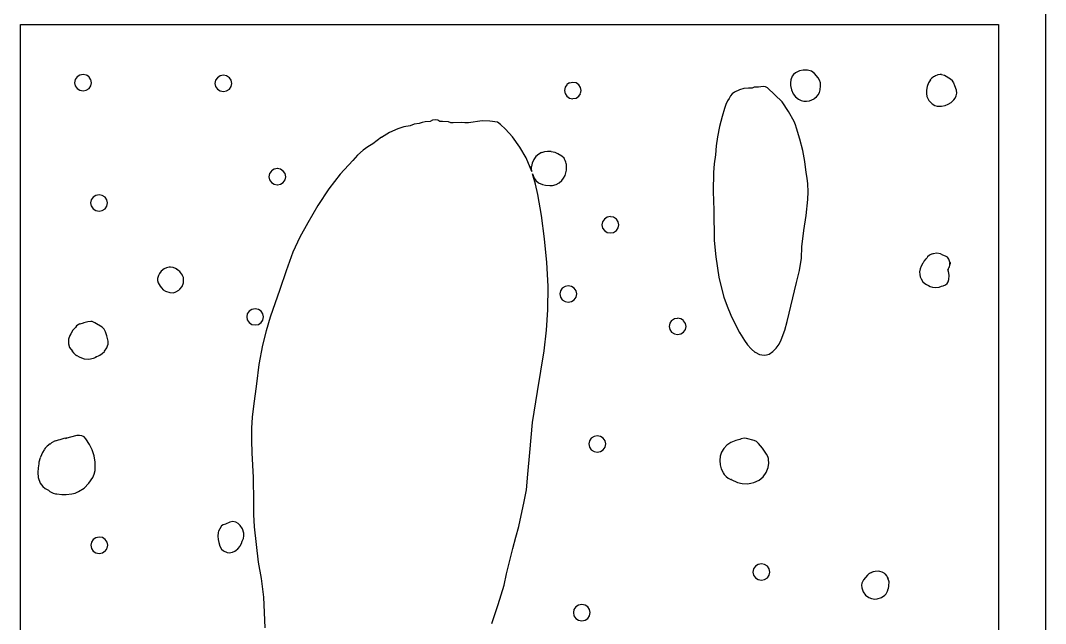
# Model space of a CAD drawing. Extents: x -1 to 598, y -1077 to 3722.
# Drawn here: x 248.6 to 551, y 2153.8 to 2331.7 of the extents above; entities that cross this region are included whole.
import ezdxf

# ---------------------------------------------------------------- set-up
doc = ezdxf.new("R2010")
doc.units = 0

msp = doc.modelspace()

# ---------------------------------------------------------------- linework, layer by layer
at = {"layer": 'Calque_1'}
for p, q in [((550.999, 2343.44), (550.999, 1528.05)), ((248.561, 1534.85), (248.561, 2330.5)), ((248.561, 2330.5), (537.122, 2330.5)), ((537.122, 2330.5), (537.122, 2240.99)), ((478.448, 2316.85), (477.239, 2316.27)), ((479.485, 2317.03), (478.451, 2316.84)), ((480.731, 2317.03), (479.485, 2317.05)), ((479.485, 2317.03), (479.485, 2317.03)), ((481.909, 2316.79), (480.731, 2317.03)), ((482.832, 2316.05), (481.909, 2316.79)), ((264.729, 2314.28), (264.534, 2313.35)), ((265.266, 2315.05), (264.731, 2314.28)), ((266.057, 2315.58), (265.266, 2315.05)), ((267.028, 2315.76), (266.057, 2315.57)), ((267.983, 2315.58), (267.028, 2315.74)), ((268.793, 2315.05), (267.986, 2315.58)), ((269.335, 2314.25), (268.793, 2315.04)), ((269.523, 2313.36), (269.335, 2314.26)), ((306.112, 2314.07), (305.921, 2313.14)), ((306.652, 2314.84), (306.112, 2314.07)), ((307.461, 2315.37), (306.652, 2314.84)), ((308.416, 2315.55), (307.461, 2315.36)), ((309.372, 2315.37), (308.416, 2315.55)), ((310.181, 2314.84), (309.372, 2315.37)), ((310.721, 2314.07), (310.181, 2314.83)), ((310.911, 2313.14), (310.721, 2314.06)), ((475.821, 2314.2), (475.712, 2313.3)), ((476.265, 2315.26), (475.821, 2314.2)), ((476.678, 2315.79), (476.265, 2315.26)), ((477.242, 2316.27), (476.678, 2315.79)), ((483.925, 2314.78), (482.832, 2316.05)), ((484.322, 2314.15), (483.925, 2314.78)), ((484.592, 2313.36), (484.322, 2314.15)), ((517.056, 2314.25), (516.445, 2313.29)), ((517.426, 2314.73), (516.929, 2314.17)), ((516.929, 2314.18), (517.059, 2314.26)), ((517.987, 2315.13), (517.426, 2314.73)), ((518.207, 2315.23), (517.987, 2315.12)), ((518.588, 2315.42), (518.207, 2315.23)), ((519.003, 2315.58), (518.588, 2315.42)), ((519.207, 2315.68), (519.003, 2315.57)), ((519.903, 2315.76), (519.207, 2315.68)), ((520.337, 2315.76), (519.903, 2315.76)), ((520.342, 2315.76), (520.337, 2315.76)), ((521.181, 2315.47), (520.342, 2315.73)), ((522.94, 2314.41), (521.181, 2315.47)), ((523.52, 2313.91), (522.94, 2314.41)), ((523.911, 2313.28), (523.52, 2313.91)), ((264.535, 2313.36), (264.731, 2312.41)), ((264.731, 2312.4), (265.266, 2311.63)), ((265.266, 2311.64), (266.057, 2311.14)), ((266.057, 2311.13), (267.028, 2310.94)), ((267.028, 2310.95), (267.983, 2311.13)), ((267.983, 2311.13), (268.793, 2311.63)), ((268.793, 2311.66), (269.335, 2312.42)), ((269.335, 2312.43), (269.525, 2313.35)), ((305.921, 2313.14), (306.112, 2312.21)), ((306.112, 2312.22), (306.654, 2311.45)), ((306.652, 2311.45), (307.461, 2310.92)), ((307.461, 2310.92), (308.416, 2310.73)), ((308.416, 2310.74), (309.372, 2310.92)), ((309.372, 2310.92), (310.181, 2311.45)), ((310.181, 2311.45), (310.724, 2312.21)), ((310.724, 2312.22), (310.911, 2313.14)), ((409.236, 2312.01), (409.04, 2311.06)), ((409.04, 2311.05), (409.236, 2310.12)), ((409.77, 2312.77), (409.236, 2312)), ((410.564, 2313.28), (409.77, 2312.78)), ((411.535, 2313.46), (410.564, 2313.27)), ((412.49, 2313.28), (411.535, 2313.46)), ((413.3, 2312.75), (412.49, 2313.28)), ((413.84, 2311.98), (413.3, 2312.74)), ((414.03, 2311.05), (413.84, 2311.97)), ((413.84, 2310.13), (414.03, 2311.05)), ((460.74, 2311.27), (459.261, 2310.53)), ((462.007, 2311.69), (460.742, 2311.27)), ((463.34, 2311.79), (462.007, 2311.68)), ((463.909, 2311.71), (463.34, 2311.79)), ((464.473, 2311.71), (463.909, 2311.71)), ((464.994, 2312.01), (464.473, 2311.72)), ((466.365, 2312.01), (464.994, 2312.01)), ((467.682, 2312.19), (466.365, 2312)), ((468.397, 2312.14), (467.682, 2312.19)), ((467.682, 2312.19), (467.682, 2312.19)), ((468.963, 2311.87), (468.397, 2312.13)), ((473.31, 2307.75), (468.963, 2311.88)), ((475.712, 2313.3), (475.76, 2312.53)), ((475.76, 2312.54), (476.043, 2311.24)), ((476.043, 2311.24), (476.588, 2310.07)), ((484.324, 2310.5), (484.544, 2311.21)), ((484.544, 2311.21), (484.65, 2312.4)), ((484.65, 2312.4), (484.592, 2313.35)), ((516.048, 2312.27), (515.86, 2311.18)), ((515.86, 2311.19), (515.884, 2310.1)), ((516.447, 2313.3), (516.048, 2312.27)), ((524.295, 2312.48), (523.911, 2313.27)), ((524.755, 2311.13), (524.295, 2312.48)), ((524.827, 2310.23), (524.753, 2311.13)), ((409.236, 2310.13), (409.77, 2309.36)), ((409.77, 2309.36), (410.564, 2308.83)), ((410.564, 2308.83), (411.535, 2308.64)), ((411.535, 2308.65), (412.49, 2308.83)), ((412.49, 2308.83), (413.3, 2309.36)), ((413.3, 2309.36), (413.84, 2310.12)), ((457.149, 2307.98), (456.641, 2306.92)), ((457.67, 2308.65), (457.149, 2307.99)), ((458.049, 2309.47), (457.67, 2308.65)), ((458.567, 2310.05), (458.049, 2309.47)), ((459.261, 2310.52), (458.567, 2310.04)), ((475.122, 2304.86), (473.31, 2307.74)), ((476.588, 2310.07), (477.218, 2309.22)), ((477.218, 2309.23), (478.091, 2308.54)), ((478.091, 2308.54), (478.879, 2308.14)), ((478.879, 2308.14), (479.694, 2307.93)), ((479.694, 2307.93), (480.512, 2307.88)), ((480.512, 2307.88), (481.316, 2308.01)), ((481.316, 2308.01), (482.785, 2308.64)), ((482.785, 2308.65), (483.406, 2309.15)), ((483.406, 2309.15), (483.925, 2309.78)), ((483.925, 2309.78), (484.324, 2310.49)), ((515.884, 2310.13), (515.913, 2309.92)), ((515.884, 2310.13), (515.884, 2310.13)), ((515.884, 2310.13), (515.884, 2310.13)), ((515.913, 2309.92), (515.955, 2309.68)), ((515.955, 2309.68), (516.016, 2309.36)), ((516.016, 2309.39), (516.008, 2309.25)), ((516.008, 2309.25), (516.262, 2308.66)), ((516.262, 2308.67), (516.604, 2308.14)), ((516.604, 2308.14), (516.873, 2307.82)), ((516.873, 2307.83), (517.143, 2307.51)), ((523.141, 2307.56), (523.943, 2308.3)), ((523.943, 2308.28), (524.329, 2308.81)), ((524.329, 2308.8), (524.655, 2309.46)), ((524.655, 2309.47), (524.827, 2310.24)), ((456.26, 2305.74), (455.638, 2303.41)), ((456.641, 2306.93), (456.26, 2305.74)), ((476.853, 2301.93), (475.122, 2304.86)), ((517.143, 2307.51), (517.575, 2307.08)), ((517.575, 2307.08), (518.342, 2306.63)), ((518.342, 2306.63), (519.072, 2306.39)), ((519.072, 2306.4), (520.345, 2306.42)), ((520.345, 2306.42), (521.366, 2306.66)), ((521.366, 2306.66), (522.282, 2307.03)), ((522.282, 2307.03), (523.141, 2307.56)), ((367.061, 2301.63), (366.199, 2301.34)), ((367.948, 2301.85), (367.061, 2301.64)), ((369.395, 2301.87), (367.948, 2301.84)), ((370.125, 2302.27), (369.395, 2301.87)), ((370.956, 2302.43), (370.125, 2302.27)), ((370.953, 2302.45), (370.956, 2302.45)), ((371.654, 2302.27), (370.956, 2302.43)), ((372.276, 2301.93), (371.654, 2302.27)), ((373.049, 2301.93), (372.274, 2301.9)), ((374.89, 2301.77), (373.049, 2301.93)), ((375.584, 2301.53), (374.89, 2301.77)), ((378.576, 2301.63), (376.213, 2301.47)), ((379.642, 2301.55), (378.576, 2301.63)), ((384.767, 2302.14), (380.703, 2301.53)), ((387.077, 2302), (384.767, 2302.13)), ((389.35, 2301.69), (387.077, 2302)), ((390.239, 2301), (389.347, 2301.68)), ((455.638, 2303.41), (454.816, 2300.42)), ((477.228, 2300.95), (476.853, 2301.93)), ((357.393, 2298.64), (355.049, 2297.23)), ((359.867, 2299.78), (357.393, 2298.64)), ((361.696, 2300.34), (359.867, 2299.78)), ((363.505, 2300.68), (361.696, 2300.33)), ((364.733, 2301.13), (363.505, 2300.68)), ((366.199, 2301.34), (364.733, 2301.15)), ((376.213, 2301.48), (375.584, 2301.53)), ((380.703, 2301.5), (379.642, 2301.55)), ((391.617, 2299.65), (390.239, 2301)), ((393.694, 2297.37), (391.617, 2299.64)), ((454.816, 2300.42), (454.175, 2297.37)), ((477.514, 2299.91), (477.228, 2300.94)), ((478.49, 2296.69), (477.514, 2299.91)), ((355.049, 2297.24), (352.496, 2295.33)), ((395.89, 2294.38), (393.697, 2297.37)), ((454.173, 2297.37), (453.855, 2294.72)), ((479.356, 2293.33), (478.49, 2296.69)), ((349.71, 2293.49), (348.022, 2292.01)), ((351.073, 2294.46), (349.71, 2293.48)), ((352.496, 2295.34), (351.073, 2294.46)), ((397.758, 2291.18), (395.89, 2294.38)), ((402.277, 2292.72), (401.497, 2292.29)), ((402.836, 2292.82), (402.277, 2292.71)), ((403.19, 2292.93), (402.836, 2292.82)), ((404.063, 2293.04), (403.19, 2292.93)), ((404.063, 2293.04), (404.063, 2293.04)), ((404.063, 2293.04), (404.063, 2293.04)), ((405.177, 2293.01), (404.063, 2293.03)), ((406.341, 2292.74), (405.177, 2293)), ((407.135, 2292.37), (406.341, 2292.74)), ((453.855, 2294.73), (453.606, 2292.06)), ((480.017, 2290.1), (479.356, 2293.33)), ((346.638, 2290.42), (342.931, 2286.34)), ((348.022, 2292), (346.638, 2290.41)), ((399.422, 2287.16), (397.758, 2291.2)), ((399.552, 2289.65), (399.314, 2288.59)), ((399.999, 2290.65), (399.552, 2289.64)), ((400.65, 2291.55), (399.999, 2290.65)), ((401.497, 2292.29), (400.65, 2291.55)), ((408.312, 2291.71), (407.135, 2292.37)), ((408.955, 2291.13), (408.312, 2291.71)), ((409.114, 2290.81), (408.955, 2291.13)), ((409.283, 2290.44), (409.114, 2290.81)), ((409.453, 2289.91), (409.283, 2290.41)), ((409.559, 2289.52), (409.45, 2289.91)), ((409.625, 2289.25), (409.559, 2289.51)), ((453.606, 2292.06), (453.276, 2289.44)), ((480.395, 2286.84), (480.017, 2290.09)), ((322.04, 2286.53), (321.849, 2285.6)), ((322.58, 2287.29), (322.04, 2286.52)), ((323.389, 2287.82), (322.58, 2287.32)), ((324.344, 2288.01), (323.389, 2287.82)), ((325.313, 2287.82), (324.342, 2288)), ((326.106, 2287.29), (325.313, 2287.82)), ((326.641, 2286.53), (326.106, 2287.29)), ((326.837, 2285.6), (326.641, 2286.52)), ((399.314, 2288.72), (399.28, 2288.64)), ((399.28, 2288.64), (399.28, 2287.82)), ((399.28, 2287.82), (399.33, 2287.45)), ((399.28, 2287.82), (399.28, 2287.82)), ((399.28, 2287.82), (399.28, 2287.82)), ((399.314, 2288.56), (399.314, 2288.72)), ((399.33, 2287.45), (399.343, 2287.47)), ((399.343, 2287.48), (399.375, 2287.34)), ((399.375, 2287.35), (399.422, 2287.16)), ((399.642, 2286.45), (400.155, 2285.18)), ((400.513, 2283.43), (399.642, 2286.44)), ((409.238, 2285.97), (409.691, 2287.58)), ((409.691, 2287.58), (409.625, 2289.24)), ((453.04, 2286.82), (452.974, 2281.26)), ((453.276, 2289.44), (453.04, 2286.82)), ((480.689, 2285.2), (480.393, 2286.84)), ((321.849, 2285.6), (322.037, 2284.67)), ((322.04, 2284.67), (322.58, 2283.9)), ((322.58, 2283.91), (323.389, 2283.4)), ((325.315, 2283.4), (326.106, 2283.9)), ((326.106, 2283.91), (326.644, 2284.67)), ((326.641, 2284.67), (326.837, 2285.59)), ((342.931, 2286.34), (339.502, 2282.03)), ((400.155, 2285.18), (400.658, 2284.49)), ((401.211, 2280.36), (400.513, 2283.43)), ((400.658, 2284.49), (401.402, 2283.85)), ((401.402, 2283.85), (402.589, 2283.32)), ((406.585, 2283.33), (407.503, 2283.83)), ((407.503, 2283.83), (408.241, 2284.46)), ((408.241, 2284.46), (408.818, 2285.2)), ((408.818, 2285.2), (409.238, 2285.97)), ((480.917, 2283.54), (480.692, 2285.2)), ((480.956, 2281.18), (480.917, 2283.53)), ((323.387, 2283.4), (324.342, 2283.21)), ((324.344, 2283.19), (325.315, 2283.4)), ((339.505, 2282.03), (336.277, 2277.11)), ((402.589, 2283.33), (403.508, 2283.14)), ((403.508, 2283.14), (404.733, 2283.03)), ((404.733, 2283.03), (405.516, 2283.06)), ((405.516, 2283.06), (406.585, 2283.35)), ((452.974, 2281.26), (453.088, 2275.7)), ((480.853, 2278.85), (480.956, 2281.18)), ((269.428, 2278.8), (269.237, 2277.87)), ((269.237, 2277.87), (269.428, 2276.97)), ((269.97, 2279.59), (269.428, 2278.79)), ((270.777, 2280.12), (269.967, 2279.59)), ((271.732, 2280.28), (270.777, 2280.12)), ((272.703, 2280.1), (271.732, 2280.28)), ((273.497, 2279.59), (272.703, 2280.09)), ((274.031, 2278.83), (273.497, 2279.59)), ((274.227, 2277.87), (274.031, 2278.82)), ((274.031, 2276.95), (274.227, 2277.87)), ((402.246, 2274.2), (401.211, 2280.36)), ((480.348, 2274.2), (480.853, 2278.85)), ((269.428, 2276.98), (269.967, 2276.18)), ((269.97, 2276.18), (270.777, 2275.68)), ((270.777, 2275.68), (271.732, 2275.49)), ((271.732, 2275.49), (272.703, 2275.67)), ((272.703, 2275.68), (273.497, 2276.18)), ((273.497, 2276.18), (274.031, 2276.95)), ((336.277, 2277.11), (333.314, 2272.03)), ((453.088, 2275.71), (453.228, 2266.79)), ((333.314, 2272.03), (330.959, 2267.77)), ((403.156, 2267.29), (402.246, 2274.19)), ((420.121, 2271.42), (420.317, 2270.46)), ((420.319, 2272.35), (420.123, 2271.42)), ((420.854, 2273.11), (420.319, 2272.34)), ((421.645, 2273.64), (420.854, 2273.11)), ((422.616, 2273.83), (421.645, 2273.64)), ((423.571, 2273.64), (422.616, 2273.82)), ((424.381, 2273.11), (423.571, 2273.64)), ((424.923, 2272.35), (424.381, 2273.11)), ((425.111, 2271.42), (424.923, 2272.34)), ((424.923, 2270.49), (425.111, 2271.41)), ((479.644, 2269.78), (480.348, 2274.2)), ((420.317, 2270.47), (420.854, 2269.73)), ((420.854, 2269.73), (421.645, 2269.2)), ((421.645, 2269.2), (422.616, 2269.01)), ((422.616, 2269.01), (423.571, 2269.19)), ((423.571, 2269.2), (424.381, 2269.73)), ((424.381, 2269.73), (424.923, 2270.5)), ((479.12, 2264.91), (479.644, 2269.78)), ((330.962, 2267.77), (328.922, 2263.35)), ((403.852, 2260.31), (403.156, 2267.29)), ((453.228, 2266.79), (453.749, 2261.97)), ((328.922, 2263.35), (326.948, 2257.84)), ((478.98, 2261.55), (479.12, 2264.91)), ((516.818, 2262.45), (516.215, 2261.94)), ((517.516, 2262.82), (516.818, 2262.45)), ((517.839, 2262.87), (517.516, 2262.81)), ((518.913, 2263.03), (517.839, 2262.84)), ((520.014, 2262.87), (518.913, 2263.05)), ((518.916, 2263.03), (518.913, 2263.03)), ((520.731, 2262.5), (520.017, 2262.87)), ((521.049, 2262.34), (520.731, 2262.5)), ((521.676, 2262.11), (521.049, 2262.35)), ((404.23, 2253.32), (403.852, 2260.3)), ((453.749, 2261.95), (454.633, 2255.99)), ((478.377, 2257.98), (478.977, 2261.55)), ((514.31, 2259.25), (514.005, 2258.45)), ((514.849, 2260.12), (514.31, 2259.25)), ((514.873, 2260.23), (514.849, 2260.12)), ((515.244, 2260.84), (514.873, 2260.23)), ((515.656, 2261.34), (515.244, 2260.84)), ((515.244, 2260.84), (515.244, 2260.84)), ((515.879, 2261.52), (515.656, 2261.33)), ((515.937, 2261.58), (515.879, 2261.52)), ((515.974, 2261.6), (515.937, 2261.57)), ((516.215, 2261.95), (515.974, 2261.6)), ((522.046, 2261.87), (521.673, 2262.11)), ((522.459, 2261.29), (522.049, 2261.87)), ((522.76, 2260.44), (522.459, 2261.29)), ((522.631, 2259.06), (522.784, 2259.48)), ((522.84, 2260.28), (522.76, 2260.44)), ((522.784, 2259.49), (522.795, 2260.31)), ((522.795, 2260.31), (522.84, 2260.28)), ((522.845, 2260.04), (522.832, 2260.25)), ((522.835, 2260.28), (522.835, 2259.91)), ((522.835, 2260.25), (522.835, 2260.28)), ((522.835, 2260.28), (522.835, 2260.28)), ((522.835, 2259.78), (522.848, 2260.04)), ((522.835, 2259.91), (522.835, 2259.78)), ((289.29, 2256.42), (289.03, 2255.6)), ((289.589, 2257.03), (289.292, 2256.42)), ((290.084, 2257.71), (289.589, 2257.02)), ((290.98, 2258.45), (290.084, 2257.71)), ((291.621, 2258.75), (290.98, 2258.46)), ((292.383, 2258.9), (291.621, 2258.74)), ((292.795, 2258.93), (292.383, 2258.9)), ((292.795, 2258.93), (292.793, 2258.93)), ((293.589, 2258.8), (292.795, 2258.93)), ((294.264, 2258.53), (293.589, 2258.79)), ((294.78, 2258.24), (294.264, 2258.55)), ((295.306, 2257.87), (294.571, 2258.32)), ((294.571, 2258.32), (294.78, 2258.24)), ((295.571, 2257.61), (295.306, 2257.87)), ((295.806, 2257.32), (295.571, 2257.61)), ((295.748, 2257.37), (295.701, 2257.42)), ((295.701, 2257.42), (295.806, 2257.31)), ((296.389, 2256.52), (295.748, 2257.36)), ((296.389, 2256.52), (296.389, 2256.52)), ((296.632, 2255.91), (296.389, 2256.51)), ((326.948, 2257.85), (325.046, 2252.35)), ((477.514, 2254.38), (478.377, 2257.98)), ((514.005, 2258.45), (513.857, 2257.52)), ((513.857, 2257.5), (513.894, 2256.73)), ((513.857, 2257.5), (513.857, 2257.5)), ((513.894, 2256.73), (514.048, 2256.09)), ((522.205, 2258.06), (522.39, 2258.37)), ((522.382, 2257.74), (522.205, 2258.05)), ((522.618, 2256.5), (522.382, 2257.74)), ((522.39, 2258.38), (522.525, 2258.85)), ((522.488, 2255.33), (522.618, 2256.49)), ((522.528, 2258.82), (522.66, 2259.05)), ((522.697, 2259.17), (522.631, 2259.09)), ((522.66, 2259.06), (522.697, 2259.16)), ((289.028, 2255.6), (289.023, 2254.99)), ((289.023, 2254.99), (289.224, 2254.3)), ((289.224, 2254.33), (289.224, 2254.33)), ((289.224, 2254.3), (289.766, 2253.35)), ((289.763, 2253.35), (290.134, 2252.85)), ((295.619, 2252.45), (296.259, 2253.24)), ((296.259, 2253.24), (296.68, 2254.27)), ((296.656, 2255.68), (296.632, 2255.92)), ((296.701, 2255.23), (296.656, 2255.68)), ((296.68, 2254.27), (296.701, 2255.22)), ((296.68, 2254.27), (296.68, 2254.27)), ((404.185, 2246.36), (404.23, 2253.32)), ((409.228, 2253.24), (408.418, 2252.73)), ((410.183, 2253.43), (409.228, 2253.24)), ((411.154, 2253.24), (410.183, 2253.42)), ((411.945, 2252.74), (411.154, 2253.24)), ((454.633, 2255.99), (455.263, 2253.13)), ((474.773, 2242.87), (477.514, 2254.38)), ((514.045, 2256.1), (514.273, 2255.44)), ((514.275, 2255.44), (514.812, 2254.64)), ((514.815, 2254.64), (515.397, 2254.08)), ((515.397, 2254.09), (515.9, 2253.77)), ((515.9, 2253.77), (516.442, 2253.53)), ((516.44, 2253.53), (517.011, 2253.24)), ((517.011, 2253.24), (517.628, 2253.03)), ((519.67, 2253.06), (520.326, 2253.27)), ((520.329, 2253.27), (520.81, 2253.37)), ((520.81, 2253.37), (521.456, 2253.68)), ((521.456, 2253.69), (521.951, 2254.14)), ((521.456, 2253.69), (521.456, 2253.69)), ((521.951, 2254.14), (522.258, 2254.59)), ((522.255, 2254.59), (522.485, 2255.33)), ((290.134, 2252.85), (290.671, 2252.27)), ((290.671, 2252.26), (291.38, 2251.86)), ((291.38, 2251.87), (292.586, 2251.45)), ((292.586, 2251.44), (293.684, 2251.38)), ((293.684, 2251.39), (294.362, 2251.6)), ((294.362, 2251.6), (295.306, 2252.18)), ((295.306, 2252.18), (295.373, 2252.26)), ((295.373, 2252.26), (295.621, 2252.44)), ((325.046, 2252.34), (322.246, 2244.19)), ((407.879, 2251.95), (407.688, 2251.05)), ((407.688, 2251.05), (407.879, 2250.12)), ((408.418, 2252.74), (407.879, 2251.94)), ((412.48, 2251.97), (411.945, 2252.73)), ((412.678, 2251.05), (412.48, 2251.97)), ((412.482, 2250.09), (412.678, 2251.04)), ((455.263, 2253.14), (456.112, 2250.12)), ((517.628, 2253.03), (518.437, 2252.92)), ((518.437, 2252.92), (519.673, 2253.05)), ((407.879, 2250.12), (408.418, 2249.32)), ((408.418, 2249.33), (409.228, 2248.83)), ((409.228, 2248.82), (410.183, 2248.63)), ((410.183, 2248.64), (411.154, 2248.82)), ((411.154, 2248.82), (411.948, 2249.32)), ((411.948, 2249.33), (412.482, 2250.1)), ((456.112, 2250.12), (457.051, 2247.39)), ((457.051, 2247.39), (458.152, 2244.74)), ((315.489, 2245.17), (315.301, 2244.24)), ((315.301, 2244.27), (315.489, 2243.34)), ((316.031, 2245.97), (315.489, 2245.17)), ((316.841, 2246.47), (316.031, 2245.97)), ((317.793, 2246.65), (316.841, 2246.46)), ((318.764, 2246.47), (317.793, 2246.65)), ((319.558, 2245.97), (318.764, 2246.47)), ((320.093, 2245.2), (319.558, 2245.97)), ((320.288, 2244.27), (320.093, 2245.19)), ((320.093, 2243.32), (320.288, 2244.24)), ((322.244, 2244.19), (321.011, 2240.09)), ((403.756, 2240.3), (404.182, 2246.36)), ((458.152, 2244.75), (460.742, 2239.59)), ((264.742, 2241.12), (264.662, 2241.01)), ((265.107, 2241.57), (264.742, 2241.12)), ((266.065, 2242.16), (265.107, 2241.58)), ((267.044, 2242.42), (266.062, 2242.15)), ((267.292, 2242.47), (267.046, 2242.42)), ((267.986, 2242.66), (267.276, 2242.45)), ((267.276, 2242.45), (267.292, 2242.47)), ((268.456, 2242.76), (267.986, 2242.65)), ((269.287, 2242.87), (268.456, 2242.76)), ((269.695, 2242.87), (269.287, 2242.87)), ((269.287, 2242.87), (269.287, 2242.87)), ((270.541, 2242.53), (269.695, 2242.87)), ((272.624, 2241.18), (270.541, 2242.53)), ((273.24, 2240.6), (272.624, 2241.18)), ((315.489, 2243.35), (316.031, 2242.55)), ((316.031, 2242.55), (316.841, 2242.04)), ((316.841, 2242.05), (317.793, 2241.86)), ((317.793, 2241.87), (318.764, 2242.05)), ((318.764, 2242.05), (319.558, 2242.55)), ((319.558, 2242.55), (320.093, 2243.31)), ((440.152, 2242.37), (439.962, 2241.44)), ((439.962, 2241.44), (440.152, 2240.51)), ((440.695, 2243.14), (440.152, 2242.37)), ((441.504, 2243.66), (440.695, 2243.13)), ((442.457, 2243.82), (441.504, 2243.66)), ((443.415, 2243.66), (442.46, 2243.84)), ((444.222, 2243.14), (443.415, 2243.67)), ((444.764, 2242.34), (444.222, 2243.13)), ((444.761, 2240.52), (444.952, 2241.44)), ((444.952, 2241.44), (444.764, 2242.34)), ((474.064, 2240.3), (474.773, 2242.87)), ((263.13, 2238.77), (262.735, 2237.66)), ((263.458, 2239.27), (263.13, 2238.76)), ((264.033, 2240.3), (263.457, 2239.27)), ((264.662, 2240.99), (264.033, 2240.33)), ((273.611, 2239.85), (273.24, 2240.59)), ((274.005, 2238.66), (273.611, 2239.85)), ((274.404, 2237.05), (274.005, 2238.66)), ((321.011, 2240.09), (319.942, 2235.91)), ((403.045, 2234.27), (403.756, 2240.3)), ((440.152, 2240.52), (440.695, 2239.75)), ((440.695, 2239.72), (441.504, 2239.21)), ((441.504, 2239.22), (442.457, 2239.03)), ((442.457, 2239.03), (443.412, 2239.21)), ((443.412, 2239.22), (444.222, 2239.75)), ((444.222, 2239.72), (444.761, 2240.51)), ((460.74, 2239.62), (462.139, 2237.29)), ((473.045, 2237.53), (474.064, 2240.31)), ((537.122, 2240.99), (537.122, 1623.98)), ((262.735, 2237.66), (262.707, 2236.28)), ((262.707, 2236.28), (263.066, 2235.22)), ((263.067, 2235.22), (263.892, 2234.11)), ((273.338, 2234.09), (274.007, 2235.09)), ((274.005, 2235.09), (274.275, 2235.72)), ((274.275, 2235.73), (274.423, 2236.18)), ((274.423, 2236.18), (274.404, 2237.05)), ((319.942, 2235.91), (318.92, 2230.19)), ((462.139, 2237.29), (463.078, 2235.99)), ((463.078, 2235.99), (464.153, 2234.8)), ((470.585, 2234.03), (471.556, 2235.03)), ((471.556, 2235.04), (472.371, 2236.23)), ((472.371, 2236.23), (473.045, 2237.52)), ((263.893, 2234.11), (263.722, 2234.27)), ((263.722, 2234.27), (264.192, 2233.63)), ((264.193, 2233.64), (264.919, 2232.95)), ((264.916, 2232.95), (265.049, 2232.9)), ((265.049, 2232.9), (264.975, 2233)), ((264.975, 2232.98), (266.028, 2232.34)), ((266.028, 2232.34), (267.311, 2231.91)), ((268.718, 2231.78), (270.137, 2232.07)), ((270.137, 2232.08), (270.862, 2232.4)), ((270.676, 2232.34), (271.938, 2232.97)), ((270.877, 2232.42), (270.676, 2232.34)), ((270.862, 2232.39), (270.877, 2232.41)), ((271.938, 2232.98), (272.647, 2233.45)), ((272.647, 2233.45), (273.338, 2234.08)), ((401.113, 2222.23), (403.045, 2234.27)), ((464.153, 2234.8), (465.343, 2233.79)), ((465.343, 2233.8), (466.634, 2233.14)), ((466.634, 2233.13), (468.002, 2232.92)), ((468.002, 2232.92), (468.711, 2233.02)), ((468.711, 2233.03), (469.434, 2233.29)), ((469.431, 2233.29), (470.582, 2234.03)), ((267.311, 2231.92), (268.718, 2231.78)), ((318.918, 2230.2), (318.195, 2224.46)), ((318.195, 2224.46), (317.299, 2217.95)), ((399.6, 2213.05), (401.11, 2222.23)), ((317.299, 2217.95), (316.91, 2214.69)), ((316.91, 2214.69), (316.682, 2211.43)), ((316.682, 2211.41), (316.674, 2207.78)), ((399.216, 2208.66), (399.6, 2213.08)), ((259.718, 2207.89), (258.808, 2207.62)), ((260.201, 2207.97), (259.718, 2207.89)), ((260.496, 2208.1), (260.201, 2207.97)), ((261.38, 2208.37), (260.495, 2208.1)), ((261.894, 2208.42), (261.38, 2208.36)), ((265.213, 2209.24), (261.874, 2208.36)), ((261.875, 2208.4), (262.087, 2208.45)), ((262.087, 2208.45), (261.893, 2208.42)), ((265.954, 2209.29), (265.21, 2209.23)), ((265.21, 2209.24), (265.213, 2209.24)), ((266.668, 2209.16), (265.954, 2209.29)), ((267.306, 2208.82), (266.668, 2209.16)), ((267.819, 2208.29), (267.306, 2208.82)), ((268.89, 2206.62), (267.819, 2208.28)), ((398.891, 2204.21), (399.216, 2208.65)), ((416.972, 2208.45), (416.432, 2207.68)), ((417.782, 2208.98), (416.972, 2208.45)), ((418.737, 2209.16), (417.782, 2208.97)), ((419.708, 2208.98), (418.737, 2209.16)), ((420.499, 2208.45), (419.708, 2208.98)), ((421.034, 2207.68), (420.499, 2208.45)), ((460.763, 2208.05), (459.631, 2207.76)), ((461.205, 2208.26), (460.763, 2208.05)), ((462.084, 2208.42), (461.205, 2208.26)), ((462.084, 2208.42), (462.084, 2208.42)), ((462.086, 2208.42), (462.084, 2208.42)), ((462.777, 2208.37), (462.086, 2208.42)), ((465.01, 2207.79), (462.777, 2208.37)), ((255.57, 2205.01), (255.013, 2204.24)), ((255.672, 2205.17), (255.569, 2205.01)), ((255.83, 2205.51), (255.672, 2205.19)), ((256.389, 2206.09), (255.83, 2205.51)), ((257.305, 2206.75), (256.389, 2206.09)), ((257.708, 2207.05), (257.305, 2206.73)), ((258.808, 2207.63), (257.707, 2207.05)), ((269.7, 2204.98), (268.89, 2206.62)), ((270.258, 2203.26), (269.7, 2204.98)), ((316.674, 2207.79), (316.838, 2204.14)), ((416.432, 2207.68), (416.242, 2206.75)), ((416.242, 2206.75), (416.432, 2205.82)), ((416.432, 2205.83), (416.972, 2205.06)), ((416.972, 2205.06), (417.782, 2204.53)), ((419.708, 2204.53), (420.502, 2205.06)), ((420.502, 2205.06), (421.036, 2205.83)), ((421.232, 2206.75), (421.034, 2207.67)), ((421.036, 2205.83), (421.232, 2206.75)), ((456.056, 2205.43), (455.413, 2204.32)), ((456.959, 2206.38), (456.056, 2205.42)), ((458.123, 2207.18), (456.959, 2206.38)), ((459.631, 2207.76), (458.125, 2207.18)), ((465.74, 2207.44), (465.01, 2207.75)), ((466.322, 2206.91), (465.74, 2207.44)), ((467.473, 2205.48), (466.322, 2206.91)), ((468.717, 2203.79), (467.473, 2205.48)), ((254.386, 2202.71), (253.957, 2201.38)), ((254.439, 2202.79), (254.385, 2202.71)), ((254.461, 2202.89), (254.439, 2202.81)), ((255.013, 2204.24), (254.461, 2202.89)), ((270.578, 2201.38), (270.258, 2203.26)), ((316.838, 2204.14), (317.248, 2196.86)), ((398.229, 2197.84), (398.891, 2204.21)), ((417.782, 2204.53), (418.737, 2204.37)), ((418.737, 2204.35), (419.708, 2204.53)), ((455.025, 2203.13), (454.882, 2201.88)), ((454.882, 2201.89), (454.985, 2200.64)), ((455.413, 2204.32), (455.025, 2203.13)), ((469.114, 2203.02), (468.717, 2203.79)), ((469.259, 2202.47), (469.111, 2203.02)), ((469.222, 2202.18), (469.264, 2202.18)), ((469.325, 2201.09), (469.222, 2202.17)), ((469.264, 2202.18), (469.262, 2202.47)), ((253.744, 2199.74), (253.628, 2198.36)), ((253.942, 2200.88), (253.744, 2199.74)), ((253.957, 2201.38), (253.942, 2200.88)), ((270.314, 2197.86), (270.589, 2198.92)), ((270.592, 2201.17), (270.578, 2201.38)), ((270.589, 2198.92), (270.634, 2199.39)), ((270.602, 2200.96), (270.592, 2201.17)), ((270.621, 2200.35), (270.602, 2200.96)), ((270.634, 2199.69), (270.621, 2200.32)), ((270.634, 2199.43), (270.634, 2199.69)), ((454.985, 2200.64), (455.324, 2199.42)), ((455.324, 2199.43), (455.892, 2198.29)), ((468.606, 2198.34), (469.185, 2199.79)), ((469.185, 2199.8), (469.325, 2201.1)), ((253.629, 2198.37), (253.783, 2196.83)), ((253.783, 2196.83), (254.394, 2195.21)), ((268.769, 2195.17), (269.906, 2196.89)), ((269.906, 2196.89), (270.314, 2197.87)), ((317.251, 2196.86), (317.299, 2189.55)), ((397.851, 2193.23), (398.229, 2197.83)), ((455.892, 2198.26), (456.228, 2197.7)), ((456.228, 2197.71), (456.776, 2197.13)), ((456.776, 2197.12), (457.398, 2196.64)), ((457.398, 2196.65), (458.197, 2196.25)), ((458.197, 2196.25), (458.316, 2196.25)), ((458.316, 2196.25), (458.226, 2196.3)), ((458.226, 2196.3), (460.16, 2195.43)), ((464.92, 2195.4), (466.468, 2196.06)), ((466.468, 2196.07), (467.698, 2197.07)), ((467.698, 2197.07), (468.606, 2198.34)), ((254.395, 2195.22), (255.128, 2194.21)), ((255.128, 2194.21), (255.864, 2193.57)), ((255.864, 2193.58), (256.808, 2193.08)), ((256.809, 2193.08), (257.23, 2192.73)), ((257.23, 2192.73), (258.157, 2192.22)), ((264.678, 2192.26), (265.631, 2192.68)), ((265.633, 2192.68), (267.3, 2193.76)), ((267.3, 2193.76), (268.769, 2195.16)), ((397.192, 2189.77), (397.853, 2193.23)), ((460.16, 2195.43), (461.496, 2195.08)), ((461.496, 2195.09), (463.1, 2195.03)), ((463.1, 2195.03), (464.102, 2195.21)), ((464.102, 2195.22), (464.917, 2195.4)), ((258.157, 2192.23), (258.874, 2192.01)), ((258.875, 2192.02), (259.263, 2192.02)), ((259.263, 2192.02), (260.731, 2191.83)), ((260.731, 2191.83), (262.023, 2191.83)), ((262.023, 2191.83), (263.749, 2192.01)), ((263.749, 2192.02), (264.678, 2192.26)), ((395.631, 2182.36), (397.192, 2189.77)), ((317.299, 2189.56), (317.325, 2185.91)), ((310.369, 2183.66), (309.046, 2183.13)), ((311.213, 2183.84), (310.369, 2183.65)), ((312.068, 2183.71), (311.213, 2183.84)), ((312.83, 2183.31), (312.068, 2183.7)), ((312.07, 2183.71), (312.07, 2183.71)), ((317.325, 2185.91), (317.486, 2182.28)), ((306.93, 2180.64), (306.779, 2179.55)), ((307.006, 2180.98), (306.93, 2180.63)), ((307.35, 2181.75), (307.006, 2180.98)), ((307.916, 2182.55), (307.35, 2181.75)), ((308.395, 2182.92), (307.916, 2182.55)), ((309.046, 2183.13), (308.398, 2182.92)), ((313.401, 2182.7), (312.83, 2183.31)), ((314.039, 2181.75), (313.401, 2182.7)), ((314.481, 2180.48), (314.039, 2181.75)), ((317.486, 2182.28), (318.666, 2171.91)), ((394.686, 2179.24), (395.631, 2182.36)), ((269.491, 2177.81), (269.295, 2176.88)), ((270.025, 2178.58), (269.491, 2177.81)), ((270.819, 2179.08), (270.025, 2178.57)), ((271.79, 2179.26), (270.819, 2179.07)), ((272.745, 2179.11), (271.79, 2179.29)), ((273.555, 2178.58), (272.745, 2179.11)), ((274.095, 2177.78), (273.555, 2178.57)), ((274.285, 2176.88), (274.095, 2177.78)), ((306.779, 2179.56), (306.845, 2178.61)), ((306.845, 2178.6), (307.083, 2177.65)), ((307.086, 2177.65), (307.387, 2176.62)), ((313.795, 2177.36), (313.981, 2178.1)), ((313.981, 2178.1), (314.317, 2178.89)), ((314.317, 2178.89), (314.483, 2179.6)), ((314.483, 2179.61), (314.481, 2180.48)), ((393.789, 2175.93), (394.686, 2179.24)), ((269.298, 2176.88), (269.494, 2175.93)), ((269.494, 2175.93), (270.028, 2175.16)), ((270.025, 2175.16), (270.819, 2174.66)), ((270.819, 2174.66), (271.79, 2174.47)), ((271.79, 2174.48), (272.745, 2174.66)), ((272.745, 2174.66), (273.555, 2175.19)), ((273.555, 2175.16), (274.097, 2175.95)), ((274.097, 2175.96), (274.288, 2176.88)), ((307.385, 2176.62), (307.887, 2175.75)), ((307.887, 2175.75), (308.493, 2175.19)), ((308.493, 2175.19), (309.544, 2174.74)), ((309.544, 2174.74), (310.152, 2174.66)), ((310.149, 2174.66), (311.073, 2174.79)), ((311.073, 2174.79), (311.811, 2175.16)), ((311.814, 2175.16), (312.242, 2175.4)), ((312.242, 2175.4), (312.687, 2175.79)), ((312.687, 2175.77), (313.417, 2176.64)), ((313.414, 2176.65), (313.795, 2177.36)), ((391.993, 2168.47), (393.789, 2175.93)), ((318.666, 2171.91), (319.555, 2167.04)), ((464.88, 2169.92), (464.684, 2168.96)), ((464.684, 2168.97), (464.88, 2168.04)), ((465.415, 2170.69), (464.88, 2169.92)), ((466.208, 2171.19), (465.415, 2170.68)), ((467.179, 2171.38), (466.208, 2171.19)), ((468.135, 2171.19), (467.179, 2171.37)), ((468.942, 2170.67), (468.135, 2171.2)), ((469.484, 2169.9), (468.944, 2170.67)), ((469.675, 2168.97), (469.484, 2169.89)), ((469.484, 2168.05), (469.675, 2168.97)), ((499.088, 2168.58), (498.472, 2168.05)), ((499.855, 2168.89), (499.088, 2168.57)), ((499.673, 2168.84), (499.855, 2168.89)), ((499.811, 2168.87), (499.673, 2168.84)), ((500.197, 2169), (499.811, 2168.89)), ((500.76, 2169.13), (500.197, 2169)), ((501.591, 2169.18), (500.76, 2169.13)), ((502.123, 2169.13), (501.591, 2169.18)), ((501.591, 2169.18), (501.591, 2169.18)), ((502.808, 2168.95), (502.123, 2169.13)), ((503.382, 2168.6), (502.808, 2168.91)), ((503.594, 2168.42), (503.38, 2168.6)), ((319.553, 2167.04), (320.272, 2161.59)), ((391.284, 2165.11), (391.993, 2168.47)), ((464.88, 2168.05), (465.415, 2167.28)), ((465.415, 2167.28), (466.208, 2166.75)), ((466.208, 2166.75), (467.179, 2166.56)), ((467.179, 2166.56), (468.135, 2166.74)), ((468.135, 2166.75), (468.944, 2167.28)), ((468.942, 2167.28), (469.484, 2168.04)), ((496.805, 2165.69), (496.667, 2165.05)), ((497.326, 2166.62), (496.805, 2165.69)), ((498.469, 2168.05), (497.321, 2166.62)), ((503.75, 2168.34), (503.597, 2168.42)), ((504.147, 2167.81), (503.75, 2168.34)), ((504.576, 2167.07), (504.147, 2167.81)), ((504.504, 2167.12), (504.332, 2167.41)), ((504.332, 2167.41), (504.576, 2167.06)), ((504.898, 2166.06), (504.504, 2167.11)), ((504.819, 2164.87), (504.898, 2166.06)), ((389.511, 2159.42), (391.284, 2165.11)), ((496.667, 2165.06), (496.805, 2164.32)), ((496.805, 2164.32), (497.151, 2163.15)), ((497.151, 2163.15), (497.855, 2162.14)), ((503.549, 2162.17), (503.946, 2162.54)), ((503.946, 2162.54), (504.393, 2163.33)), ((504.393, 2163.34), (504.623, 2164.05)), ((504.626, 2164.05), (504.819, 2164.87)), ((320.272, 2161.59), (320.698, 2152.51)), ((387.646, 2153.79), (389.511, 2159.42)), ((497.855, 2162.15), (498.861, 2161.49)), ((498.861, 2161.48), (499.676, 2161.11)), ((499.676, 2161.11), (500.641, 2160.98)), ((500.641, 2160.98), (501.321, 2161.06)), ((501.321, 2161.06), (502.589, 2161.46)), ((502.589, 2161.46), (503.549, 2162.17)), ((411.876, 2157.89), (411.686, 2156.99)), ((411.686, 2156.99), (411.876, 2156.06)), ((412.416, 2158.68), (411.876, 2157.88)), ((413.226, 2159.21), (412.416, 2158.68)), ((414.181, 2159.39), (413.226, 2159.2)), ((415.136, 2159.18), (414.181, 2159.36)), ((415.946, 2158.68), (415.136, 2159.18)), ((416.485, 2157.89), (415.943, 2158.68)), ((416.676, 2156.99), (416.485, 2157.89)), ((416.485, 2156.06), (416.676, 2156.98)), ((411.876, 2156.06), (412.416, 2155.26)), ((412.416, 2155.29), (413.226, 2154.76)), ((413.226, 2154.76), (414.181, 2154.57)), ((414.181, 2154.58), (415.133, 2154.76)), ((415.133, 2154.76), (415.943, 2155.26)), ((415.946, 2155.29), (416.485, 2156.06))]:
    msp.add_line(p, q, dxfattribs=at)

doc.saveas('drawing.dxf')
